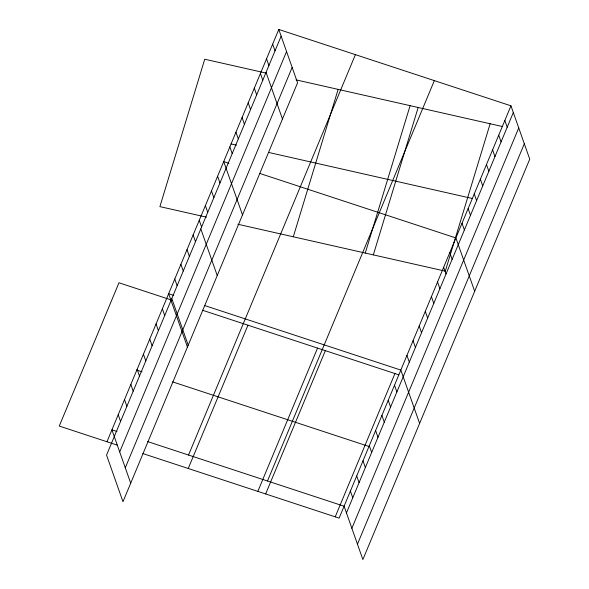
<?xml version="1.0" encoding="UTF-8"?>
<svg xmlns="http://www.w3.org/2000/svg" width="589" height="589" viewBox="0 0 589 589"><rect width="100%" height="100%" fill="white"/><g stroke="black" fill="none" stroke-linecap="round" stroke-linejoin="round"><path stroke-width="0.88" d="M293.293 236.785L338.13 89.381M365.261 253.056L410.099 105.659M373.33 254.882L418.168 107.478M490.136 123.756L445.299 271.161L237.838 224.247M106.955 441.75L278.781 29.45L510.957 105.814L529.739 159.163L362.876 559.55L344.094 506.201L147.67 441.595M281.144 36.157L106.557 455.083L122.976 501.718L297.563 82.799L278.781 29.45M119.7 451.94L286.563 51.552M125.28 467.791L292.144 67.404M188.532 455.039L355.395 54.652M188.244 468.491L247.962 325.202M257.835 491.381L317.552 348.092M267.472 481.007L434.336 80.619M265.639 493.95L325.349 350.661M335.222 516.833L394.939 373.551M510.957 105.814L339.124 518.121L142.737 453.523M346.457 512.916L513.321 112.528M351.876 528.304L518.74 127.916M357.457 544.162L524.32 143.775M266.044 73.08L204.736 59.217L159.899 206.621L206.444 217.15M296.046 79.868L502.329 126.51M231.065 143.944L236.447 145.159M268.731 152.463L472.326 198.5M228.827 163.256L223.717 161.577L242.499 214.926M259.469 173.335L455.893 237.949L474.675 291.29M173.755 295.383L168.653 293.705L187.435 347.054M204.405 305.463L400.822 370.076L419.611 423.417M172.032 300.228L118.978 282.779L59.261 426.068L117.542 445.232M202.454 310.234L398.841 374.832M136.81 370.106L142.045 371.828M172.599 381.878L368.986 446.477M117.027 431.516L111.917 429.837L130.706 483.186M504.839 120.495L507.203 127.209M498.721 135.175L501.084 141.89M492.603 149.856L494.966 156.571M486.485 164.537L488.848 171.252M480.366 179.225L482.73 185.933M474.248 193.906L476.611 200.613M468.13 208.587L470.493 215.294M462.012 223.268L464.375 229.975M449.775 252.629L452.131 259.337M443.657 267.31L446.013 274.018M437.539 281.991L439.895 288.698M431.42 296.672L433.776 303.379M425.302 311.353L427.658 318.06M419.184 326.034L421.54 332.741M413.066 340.714L415.422 347.422M406.94 355.395L409.303 362.102M394.52 385.199L396.883 391.906M272.663 44.131L275.026 50.838M388.217 400.321L390.581 407.036M266.545 58.812L268.908 65.519M266.044 72.388L282.47 119.022M381.915 415.451L384.278 422.158M260.426 73.492L262.79 80.2M375.613 430.574L377.976 437.288M254.308 88.173L256.671 94.881M369.31 445.704L371.666 452.411M248.19 102.854L250.553 109.561M242.072 117.535L244.435 124.242M363.001 460.826L365.364 467.541M235.953 132.216L238.317 138.923M356.698 475.956L359.062 482.663M229.835 146.897L232.199 153.604M350.396 491.079L352.759 497.786M217.599 176.258L219.962 182.965M211.48 190.939L213.844 197.646M205.362 205.62L207.726 212.327M199.244 220.301L201.607 227.008M200.812 228.915L217.231 275.556M193.126 234.982L195.489 241.689M187.007 249.662L189.371 256.37M180.889 264.343L183.253 271.05M174.771 279.024L177.134 285.739M171.789 298.557L188.215 345.191M162.35 308.835L164.706 315.542M156.041 323.957L158.404 330.665M149.739 339.08L152.102 345.795M143.436 354.21L145.8 360.917M137.134 369.332L139.497 376.047M130.832 384.462L133.195 391.17M124.522 399.585L126.885 406.3M118.22 414.715L120.583 421.422"/></g></svg>
